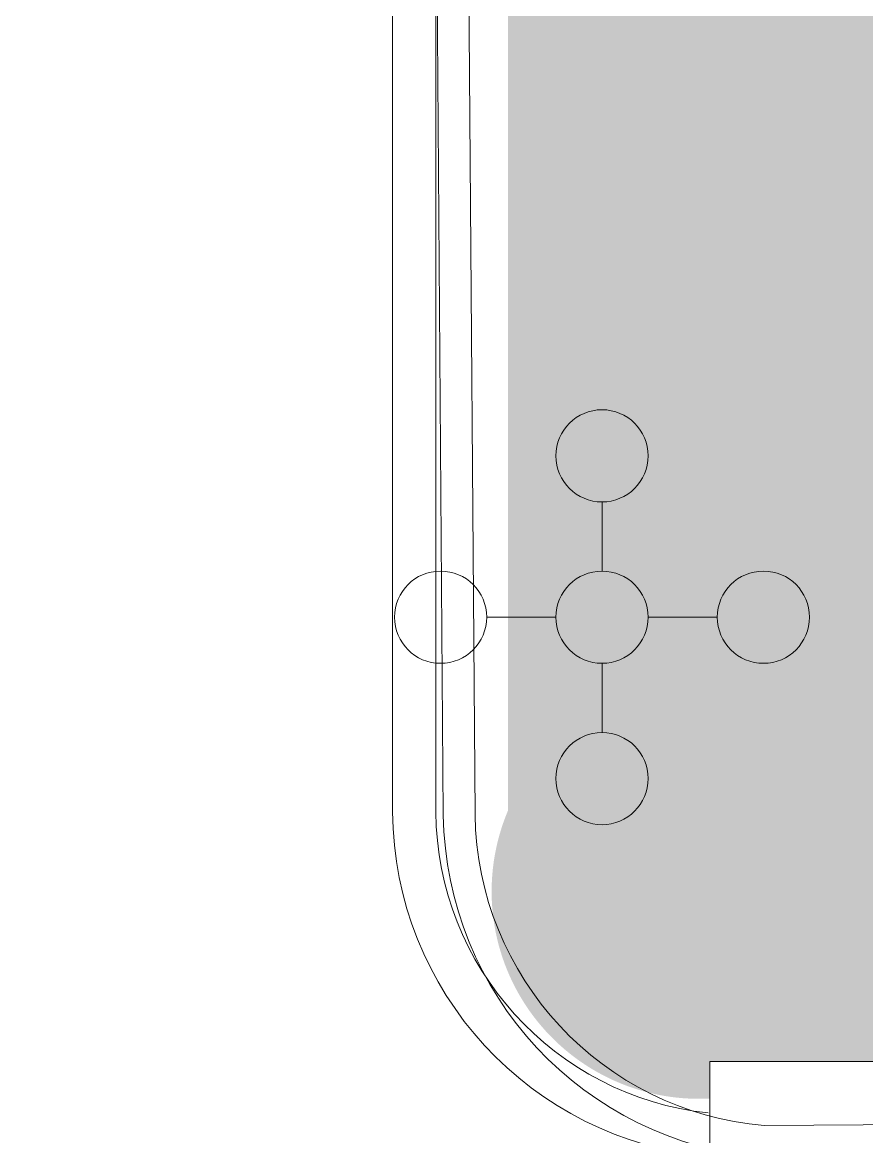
# Model space of a CAD drawing. Header units: millimetres. Extents: x 930469 to 1523124, y -120375 to 411163.
# Drawn here: x 1400737 to 1403667, y 190972 to 194839 of the extents above; entities that cross this region are included whole.
import ezdxf

# ---------------------------------------------------------------- set-up
doc = ezdxf.new("R2010")
doc.units = ezdxf.units.MM
doc.layers.get('0').update_dxf_attribs({"color": 8, "lineweight": 0})
for name, color, linetype, lineweight in [('A-NET MANH', 8, 'Continuous', 0), ('A-NET THAY', 8, 'Continuous', 0), ('Xref Landscape 2020 05 04$0$CDC-E-Lighting', 8, 'Continuous', 0), ('Xref Landscape 2020 05 04$0$MANH', 8, 'Continuous', 0), ('Xref Landscape 2020 05 04$0$THAY', 8, 'Continuous', 0), ('Xref Landscape 2020 05 04$0$tree', 8, 'Continuous', 0), ('Xref Landscape 2020 05 04$0$TUONG', 8, 'Continuous', 0)]:
    doc.layers.add(name, color=color, linetype=linetype, lineweight=lineweight)

# ---------------------------------------------------------------- blocks, each defined once
blk = doc.blocks.new('Xref Landscape 2020 05 04$0$li85')
for p, q in [((0, 100), (0, 250)), ((-100, 0), (-250, 0)), ((100, 0), (250, 0)), ((0, -100), (0, -250))]:
    blk.add_line(p, q)
for centre in [(0, 350), (-350, 0), (0, 0), (350, 0), (0, -350)]:
    blk.add_circle(centre, 100)
blk = doc.blocks.new('tiep dan')
at = {"layer": 'A-NET THAY'}
blk.add_lwpolyline([(1133764.1, 76949.6), (1133764.1, 71879.6), (1132101.1, 71879.6, -0.38651), (1131001.1, 73075.4), (1131001.1, 75949.6, -0.414214), (1132001.1, 76949.6), (1133764.1, 76949.6)], format="xyb", dxfattribs=at)
blk.add_lwpolyline([(1133654.1, 76839.6), (1133654.1, 71989.6), (1132106.1, 71989.6, -0.385168), (1131111.1, 73075.7), (1131111.1, 75949.6, -0.414214), (1132001.1, 76839.6)], format="xyb", close=True, dxfattribs=at)

msp = doc.modelspace()

# ---------------------------------------------------------------- hatches: boundary and pattern name
at = {"layer": 'Xref Landscape 2020 05 04$0$tree'}
h = msp.add_hatch(dxfattribs=at)
h.set_pattern_fill('CROSS', color=256, scale=500000, angle=197.0552)
h.set_pattern_definition([(180, (1310021.84, 208353.02), (-124.99999, -125.00002), [62.5, -187.49998]), (270, (1309990.59, 208384.27), (124.99999, -125.00002), [62.5, -187.50003])])
edge = h.paths.add_edge_path(flags=16)
edge.add_line((1416036.2, 191243), (1416036.2, 185553))
edge.add_line((1416036.2, 185553), (1414499.1, 185553))
edge.add_ellipse((1404721.8, 179978), major_axis=(5274.3, 9942.7), ratio=0.9999998, start_angle=327.63672, end_angle=332.35973)
edge.add_line((1414006.8, 186339.1), (1414006.8, 191243))
edge.add_line((1414006.8, 191243), (1416036.2, 191243))
h.paths.add_polyline_path([(1405691.8, 196323), (1405691.8, 191633), (1405377, 191633), (1405377, 196323)], flags=0)
h.paths.add_polyline_path([(1405691.8, 196323), (1405691.8, 191633), (1405377, 191633), (1405377, 196323)], flags=16)
h.paths.add_polyline_path([(1405690.8, 196322), (1405690.8, 191634), (1405377, 191634), (1405377, 196322)], flags=0)
edge = h.paths.add_edge_path()
edge.add_line((1400736.8, 168412.4), (1402110.9, 167038.3))
edge.add_line((1402110.9, 167038.3), (1402021.8, 177683))
edge.add_line((1402021.8, 177683), (1404721.8, 177683))
edge.add_ellipse((1404721.8, 179978), major_axis=(0.1, 2295), ratio=1, start_angle=180.0023, end_angle=360.0023)
edge.add_line((1404721.8, 182273), (1403121.8, 182273))
edge.add_line((1403121.8, 182273), (1403121.8, 182388))
edge.add_line((1403121.8, 182388), (1401991, 182198.9))
edge.add_line((1401991, 182198.9), (1401116, 181323.9))
edge.add_line((1401116, 181323.9), (1400736.8, 168412.4))
h.paths.add_polyline_path([(1414065.1, 161513.3), (1415143.5, 162713.3)])
edge = h.paths.add_edge_path()
edge.add_line((1413921.8, 167005.8), (1413921.8, 167038.3))
edge.add_line((1413921.8, 167038.3), (1416426.8, 167038.3))
edge.add_line((1416426.8, 167038.3), (1416426.8, 219575.1))
edge.add_line((1416426.8, 219575.1), (1416415.4, 219686.3))
edge.add_line((1416415.4, 219686.3), (1416121.8, 219392.4))
edge.add_line((1416121.8, 219392.4), (1416121.8, 218553))
edge.add_line((1416121.8, 218553), (1415851.8, 218553))
edge.add_line((1415851.8, 218553), (1415851.8, 218603))
edge.add_line((1415851.8, 218603), (1411281.8, 218603))
edge.add_line((1411281.8, 218603), (1411281.8, 217503))
edge.add_line((1411281.8, 217503), (1415723.5, 217503))
edge.add_line((1415723.5, 217503), (1415720.2, 205652.7))
edge.add_line((1415720.2, 205652.7), (1412642.1, 205653.2))
edge.add_line((1412642.1, 205653.2), (1412641.9, 203932.8))
edge.add_line((1412641.9, 203932.8), (1415892.5, 203933))
edge.add_line((1415892.5, 203933), (1415892.6, 191733))
edge.add_line((1415892.6, 191733), (1405692, 191733))
edge.add_line((1405692, 191733), (1405692.1, 203933))
edge.add_line((1405692.1, 203933), (1408942, 203933))
edge.add_line((1408942, 203933), (1408942.1, 205599.7))
edge.add_line((1408942.1, 205599.7), (1403221.8, 205603))
edge.add_ellipse((1402924.3, 205100.5), major_axis=(0.5, 584), ratio=1, start_angle=-30.5825, end_angle=120.6746)
edge.add_line((1402421.8, 204803), (1402421.8, 192103))
edge.add_ellipse((1403085.2, 191823), major_axis=(0.1, 720), ratio=1, start_angle=67.1224, end_angle=182.9277)
edge.add_line((1403121.8, 191103.9), (1403121.8, 191233))
edge.add_line((1403121.8, 191233), (1404721.8, 191233))
edge.add_ellipse((1404738.6, 180009.3), major_axis=(0.1, 11223.7), ratio=0.9999997, start_angle=240.12129, end_angle=360.08587, ccw=False)
edge.add_line((1414470.4, 174418), (1416036.8, 174418))
edge.add_line((1416036.8, 174418), (1416036.8, 172188))
edge.add_line((1416036.8, 172188), (1413806.8, 172188))
edge.add_line((1413806.8, 172188), (1413806.8, 173424.2))
edge.add_ellipse((1404781.4, 179738), major_axis=(-1, 11014.6), ratio=0.9999997, start_angle=180.20532, end_angle=235.01989, ccw=False)
edge.add_line((1404821.9, 168723.5), (1404421.8, 168723))
edge.add_line((1404421.8, 168723), (1402021.8, 168723))
edge.add_line((1402021.8, 168723), (1402078.7, 167070.8))
edge.add_line((1402078.7, 167070.8), (1413921.8, 167005.8))
h.paths.add_polyline_path([(1414021.8, 167023.3), (1416426.8, 167023.3), (1416426.8, 167107.8), (1414021.8, 167107.8)])
h.paths.add_polyline_path([(1414021.8, 166773.3), (1416426.8, 166773.3), (1416426.8, 166823.3), (1414021.8, 166823.3)])
h.paths.add_polyline_path([(1416426.8, 166301.3), (1416426.8, 166164.3), (1416426.8, 165452.7)])

# ---------------------------------------------------------------- linework, layer by layer
at = {"layer": 'Xref Landscape 2020 05 04$0$MANH'}
msp.add_lwpolyline([(1402171.8, 204803), (1402171.8, 192098.7, 0.381053), (1403116.5, 191054.1, 0.381053)], format="xyb", dxfattribs=at)
at = {"layer": 'Xref Landscape 2020 05 04$0$THAY'}
msp.add_lwpolyline([(1403121.8, 190903, -0.38651), (1402021.8, 192098.8), (1402021.8, 204803)], format="xyb", dxfattribs=at)
at = {"layer": 'Xref Landscape 2020 05 04$0$TUONG'}
msp.add_lwpolyline([(1402351.8, 169053), (1402351.8, 177353), (1404721.8, 177353, 1), (1404721.8, 182603), (1403521.8, 182603), (1403521.8, 182703), (1403321.8, 182703), (1403321.8, 182603), (1403121.8, 182603), (1403121.8, 182273), (1404721.8, 182273, -1), (1404721.8, 177683), (1402021.8, 177683), (1402021.8, 168723), (1404721.8, 168723, 1), (1404721.8, 191233), (1403121.8, 191233), (1403121.8, 190903), (1403321.8, 190903), (1403321.8, 190803), (1403521.8, 190803), (1403521.8, 190903), (1404721.8, 190903, -1), (1404721.8, 169053)], format="xyb", dxfattribs=at)

# ---------------------------------------------------------------- block references
at = {"layer": 'Xref Landscape 2020 05 04$0$CDC-E-Lighting', "xscale": 1.599999847666705, "yscale": 1.599999847666705, "zscale": 1.599999847666705, "rotation": 180.0000002438593}
msp.add_blockref('Xref Landscape 2020 05 04$0$li85', (1402748.2, 192774.4), dxfattribs=at)

# ---------------------------------------------------------------- next in the draw order: block references
at = {"layer": 'A-NET MANH', "rotation": 0.417533735315358}
msp.add_blockref('tiep dan', (271759.1, 110772.4), dxfattribs=at)

doc.saveas('drawing.dxf')
